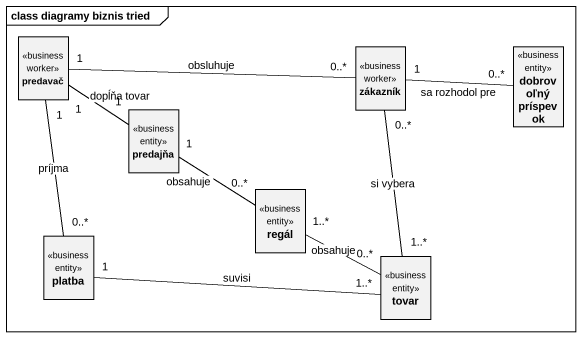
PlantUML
@startuml
mainframe class diagramy biznis tried
hide circle
hide empty members
class predavač <<business worker>>
class zákazník <<business worker>>
class "dobrovoľný príspevok" as dobrovoľný_príspevok <<business entity>>
class predajňa <<business entity>>
class regál <<business entity>>
class platba <<business entity>>
class tovar <<business entity>>
predavač "1" -right- "0..*" zákazník : obsluhuje
predavač "1" -- "1" predajňa : dopĺňa tovar
predavač "1" -- "0..*" platba : príjma
zákazník "1" -right- "0..*" dobrovoľný_príspevok : sa rozhodol pre
zákazník "0..*" -- "1..*" tovar : si vybera
predajňa "1" -- "0..*" regál : obsahuje
regál "1..*" -right- "0..*" tovar : obsahuje
tovar "1..*" -left- "1" platba : suvisi
@enduml
